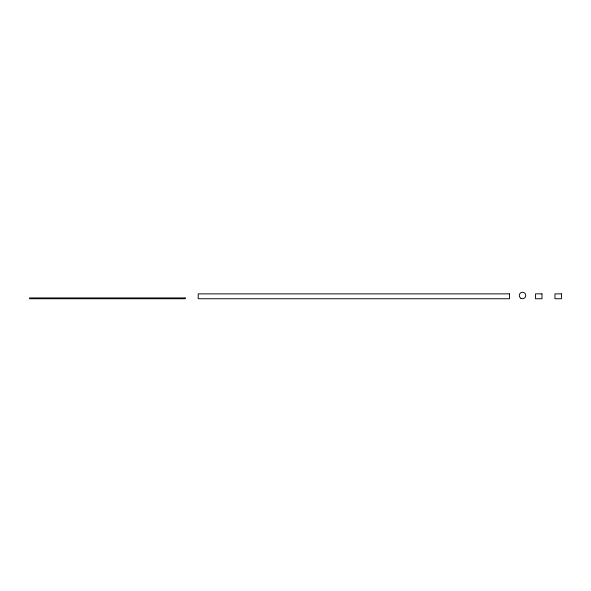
<?xml version="1.0" encoding="UTF-8"?>
<svg xmlns="http://www.w3.org/2000/svg" width="591" height="591" viewBox="0 0 591 591"><rect width="100%" height="100%" fill="white"/><g stroke="black" fill="none" stroke-linecap="round" stroke-linejoin="round"><path stroke-width="0.89" d="M509.56 293.875L198.199 293.875L198.199 298.743L509.56 298.743L509.56 293.875M541.991 293.875L535.505 293.875L535.505 298.743L541.991 298.743L541.991 293.875M561.45 293.875L554.964 293.875L554.964 298.743L561.45 298.743L561.45 293.875M185.227 297.93L29.55 297.93L29.55 298.743L185.227 298.743L185.227 297.93M520.907 298.307A3.243 3.243 0 0 0 525.776 295.5A3.243 3.243 0 0 0 520.907 292.693A3.243 3.243 0 0 0 520.907 298.307"/></g></svg>
